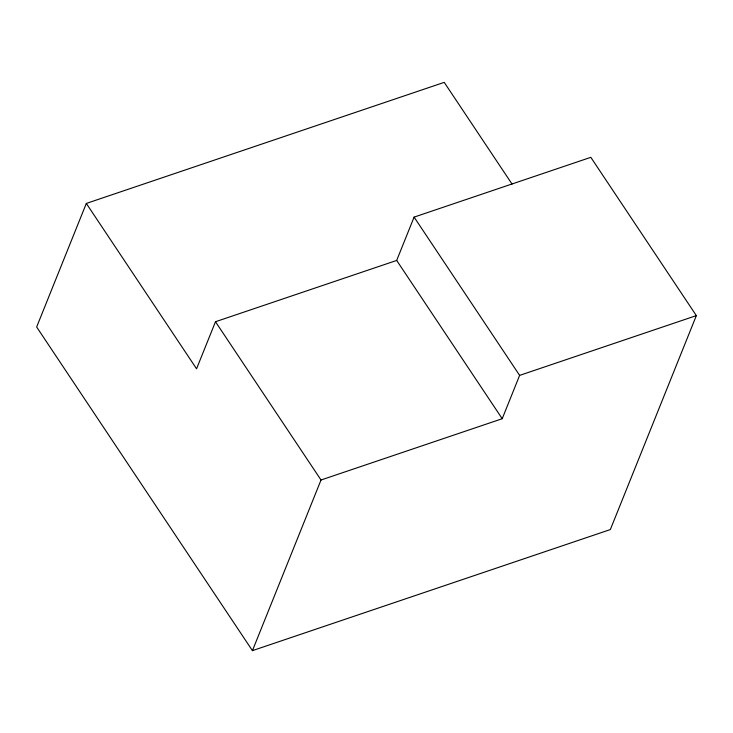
<?xml version="1.0" encoding="UTF-8"?>
<svg xmlns="http://www.w3.org/2000/svg" width="733" height="733" viewBox="0 0 733 733"><rect width="100%" height="100%" fill="white"/><g stroke="black" fill="none" stroke-linecap="round" stroke-linejoin="round"><path stroke-width="1.1" d="M86.32 203.435L36.65 327L252.427 650.638L610.342 529.565L696.35 315.611L590.825 157.329L414.099 217.115L396.681 260.435L215.484 321.732L196.563 368.8L86.32 203.435L444.235 82.362L512.037 184.056M252.427 650.638L321.017 480.005L502.215 418.717L519.624 375.388L696.35 315.611M414.099 217.115L519.624 375.388M396.681 260.435L502.215 418.717M215.484 321.732L321.017 480.005"/></g></svg>
